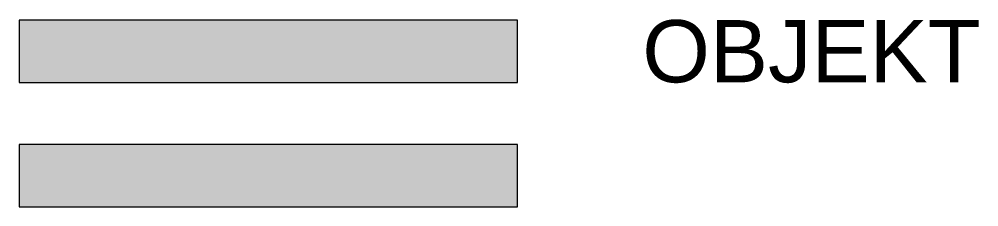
# Model space of a CAD drawing. Header units: metres. Extents: x -2 to 1.85, y -0.75 to 0.
import ezdxf
from ezdxf.enums import TextEntityAlignment as Align

# ---------------------------------------------------------------- set-up
doc = ezdxf.new("R2010")
doc.units = ezdxf.units.M
doc.layers.get('Defpoints').update_dxf_attribs({"color": 140, "lineweight": 5})
doc.styles.get("Standard").update_dxf_attribs({"font": 'arial.ttf'})

msp = doc.modelspace()

# ---------------------------------------------------------------- hatches: boundary and pattern name
h = msp.add_hatch(color=256)
h.dxf.hatch_style = 1
h.paths.add_polyline_path([(0, -0.25), (0, 0), (-2, 0), (-2, -0.25)])
h = msp.add_hatch(color=256)
h.dxf.hatch_style = 1
h.paths.add_polyline_path([(0, -0.75), (0, -0.5), (-2, -0.5), (-2, -0.75)])

# ---------------------------------------------------------------- linework, layer by layer
at = {"color": 0}
for points in [[(-2, 0), (-2, -0.25), (0, -0.25), (0, 0)], [(-2, -0.5), (-2, -0.75), (0, -0.75), (0, -0.5)]]:
    msp.add_lwpolyline(points, close=True, dxfattribs=at)

# ---------------------------------------------------------------- texts
at = {"layer": 'Defpoints'}
msp.add_attdef('OBJEKT', text='645', height=0.25, dxfattribs=at).set_placement((0.5, 0), align=Align.TOP_LEFT)

doc.saveas('drawing.dxf')
